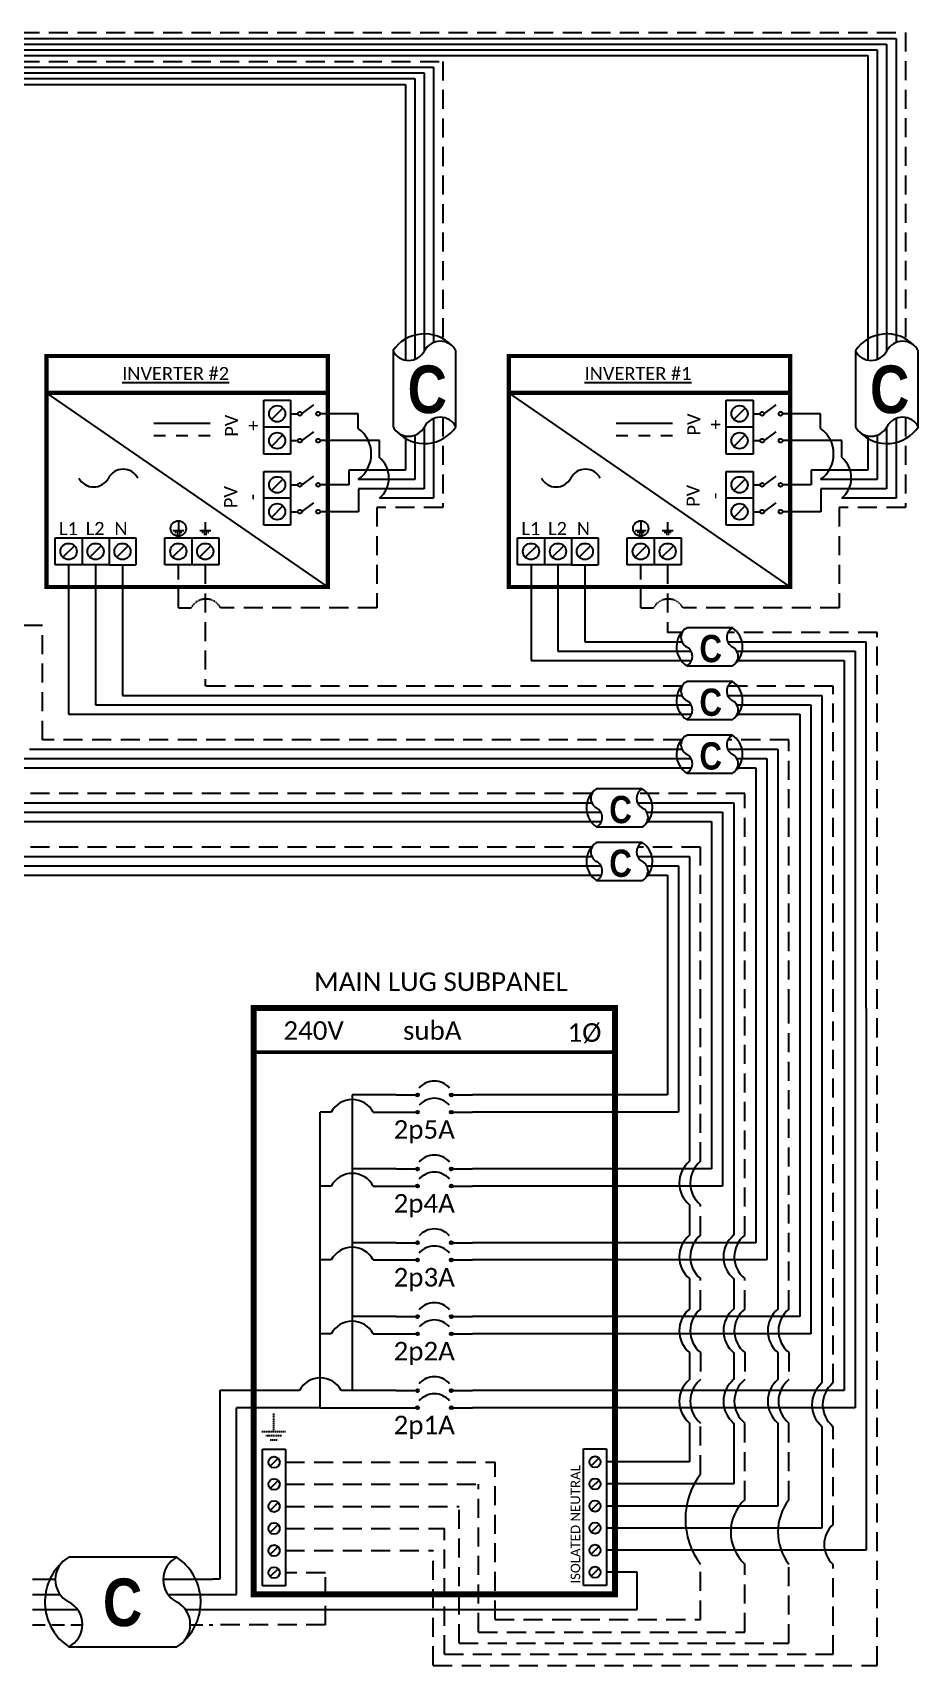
# Model space of a CAD drawing. Header units: feet. Extents: x 10037 to 10656, y 15297 to 15839.
# Drawn here: x 10481.3 to 10655.8, y 15497.3 to 15819 of the extents above; entities that cross this region are included whole.
import ezdxf

# ---------------------------------------------------------------- set-up
doc = ezdxf.new("R2010")
doc.units = ezdxf.units.FT
doc.header["$MEASUREMENT"] = 0
doc.linetypes.add('HIDDEN', pattern=[0.375, 0.25, -0.125])
for name, color, linetype in [('ONE LINE BLOCKS', 7, 'Continuous'), ('TABLES', 7, 'Continuous'), ('TEXT', 7, 'Continuous'), ('Z - TITLEBLOCK TXT', 7, 'Continuous')]:
    doc.layers.add(name, color=color, linetype=linetype)
doc.styles.add('ONE LINE TXT', font='techb___.ttf')
doc.styles.get("Standard").update_dxf_attribs({"font": 'calibri.ttf'})

# ---------------------------------------------------------------- blocks, each defined once
blk = doc.blocks.new('5inverterSub')
at = {"layer": 'ONE LINE BLOCKS', "linetype": 'Continuous'}
h = blk.add_hatch(color=1, dxfattribs=at)
h.dxf.hatch_style = 1
edge = h.paths.add_edge_path()
edge.add_arc((40.28, 104.41), 0.291, 0, 360)
h = blk.add_hatch(color=1, dxfattribs=at)
h.dxf.hatch_style = 1
edge = h.paths.add_edge_path()
edge.add_arc((46.96, 104.41), 0.291, 0, 360)
h = blk.add_hatch(color=1, dxfattribs=at)
h.dxf.hatch_style = 1
edge = h.paths.add_edge_path()
edge.add_arc((40.28, 101.03), 0.291, 0, 360)
h = blk.add_hatch(color=1, dxfattribs=at)
h.dxf.hatch_style = 1
edge = h.paths.add_edge_path()
edge.add_arc((46.96, 101.03), 0.291, 0, 360)
h = blk.add_hatch(color=1, dxfattribs=at)
h.dxf.hatch_style = 1
edge = h.paths.add_edge_path()
edge.add_arc((40.28, 89.85), 0.291, 0, 360)
h = blk.add_hatch(color=1, dxfattribs=at)
h.dxf.hatch_style = 1
edge = h.paths.add_edge_path()
edge.add_arc((46.96, 89.85), 0.291, 0, 360)
h = blk.add_hatch(color=1, dxfattribs=at)
h.dxf.hatch_style = 1
edge = h.paths.add_edge_path()
edge.add_arc((40.28, 86.47), 0.291, 0, 360)
h = blk.add_hatch(color=1, dxfattribs=at)
h.dxf.hatch_style = 1
edge = h.paths.add_edge_path()
edge.add_arc((46.96, 86.47), 0.291, 0, 360)
h = blk.add_hatch(color=1, dxfattribs=at)
h.dxf.hatch_style = 1
edge = h.paths.add_edge_path()
edge.add_arc((40.28, 75.29), 0.291, 0, 360)
h = blk.add_hatch(color=1, dxfattribs=at)
h.dxf.hatch_style = 1
edge = h.paths.add_edge_path()
edge.add_arc((46.96, 75.29), 0.291, 0, 360)
h = blk.add_hatch(color=1, dxfattribs=at)
h.dxf.hatch_style = 1
edge = h.paths.add_edge_path()
edge.add_arc((40.28, 71.91), 0.291, 0, 360)
h = blk.add_hatch(color=1, dxfattribs=at)
h.dxf.hatch_style = 1
edge = h.paths.add_edge_path()
edge.add_arc((46.96, 71.91), 0.291, 0, 360)
h = blk.add_hatch(color=1, dxfattribs=at)
h.dxf.hatch_style = 1
edge = h.paths.add_edge_path()
edge.add_arc((40.28, 60.73), 0.291, 0, 360)
h = blk.add_hatch(color=1, dxfattribs=at)
h.dxf.hatch_style = 1
edge = h.paths.add_edge_path()
edge.add_arc((46.96, 60.73), 0.291, 0, 360)
h = blk.add_hatch(color=1, dxfattribs=at)
h.dxf.hatch_style = 1
edge = h.paths.add_edge_path()
edge.add_arc((40.28, 57.35), 0.291, 0, 360)
h = blk.add_hatch(color=1, dxfattribs=at)
h.dxf.hatch_style = 1
edge = h.paths.add_edge_path()
edge.add_arc((46.96, 57.35), 0.291, 0, 360)
h = blk.add_hatch(color=1, dxfattribs=at)
h.dxf.hatch_style = 1
edge = h.paths.add_edge_path()
edge.add_arc((40.28, 46.17), 0.291, 0, 360)
h = blk.add_hatch(color=1, dxfattribs=at)
h.dxf.hatch_style = 1
edge = h.paths.add_edge_path()
edge.add_arc((46.96, 46.17), 0.291, 0, 360)
h = blk.add_hatch(color=1, dxfattribs=at)
h.dxf.hatch_style = 1
edge = h.paths.add_edge_path()
edge.add_arc((40.28, 42.79), 0.291, 0, 360)
h = blk.add_hatch(color=1, dxfattribs=at)
h.dxf.hatch_style = 1
edge = h.paths.add_edge_path()
edge.add_arc((46.96, 42.79), 0.291, 0, 360)
at = {"color": 7, "linetype": 'Continuous'}
for p, q in [((89.54, 121.54), (89.54, 104.41)), ((98.24, 121.54), (98.24, 89.85)), ((106.94, 121.54), (106.94, 75.29)), ((115.64, 121.54), (115.64, 60.73)), ((124.34, 121.54), (124.34, 46.17)), ((36.09, 104.41), (27.43, 104.41)), ((27.43, 104.41), (27.43, 89.85)), ((89.54, 104.41), (51.15, 104.41)), ((36.09, 89.85), (27.43, 89.85)), ((27.43, 89.85), (27.43, 75.29)), ((98.24, 89.85), (51.15, 89.85)), ((36.09, 75.29), (27.43, 75.29)), ((27.43, 75.29), (27.43, 60.73)), ((106.94, 75.29), (51.15, 75.29)), ((36.09, 60.73), (27.43, 60.73)), ((27.43, 60.73), (27.43, 46.17)), ((115.64, 60.73), (51.15, 60.73)), ((17.02, 46.17), (1.34, 46.17)), ((1.34, 46.17), (1.34, 9)), ((36.09, 46.17), (25.26, 46.17)), ((124.34, 46.17), (51.15, 46.17)), ((1.34, 9), (0, 9))]:
    blk.add_line(p, q, dxfattribs=at)
at = {"color": 10, "linetype": 'Continuous'}
for p, q in [((91.71, 121.54), (91.71, 101.03)), ((100.41, 121.54), (100.41, 86.47)), ((109.11, 121.54), (109.11, 71.91)), ((117.81, 121.54), (117.81, 57.35)), ((126.51, 121.54), (126.51, 42.79)), ((21.14, 86.47), (21.14, 101.03)), ((23.31, 101.03), (21.14, 101.03)), ((31.55, 101.03), (36.09, 101.03)), ((91.71, 101.03), (51.15, 101.03)), ((21.14, 71.91), (21.14, 86.47)), ((23.31, 86.47), (21.14, 86.47)), ((31.55, 86.47), (36.09, 86.47)), ((100.41, 86.47), (51.15, 86.47)), ((21.14, 57.35), (21.14, 71.91)), ((23.31, 71.91), (21.14, 71.91)), ((31.55, 71.91), (36.09, 71.91)), ((109.11, 71.91), (51.15, 71.91)), ((21.14, 42.79), (21.14, 57.35)), ((23.31, 57.35), (21.14, 57.35)), ((31.55, 57.35), (36.09, 57.35)), ((117.81, 57.35), (51.15, 57.35)), ((21.14, 42.79), (4.63, 42.79)), ((4.63, 6), (4.63, 42.79)), ((21.14, 42.79), (36.09, 42.79)), ((126.51, 42.79), (51.15, 42.79)), ((0, 6), (4.63, 6))]:
    blk.add_line(p, q, dxfattribs=at)
at = {"color": 253, "linetype": 'Continuous'}
for p, q in [((93.89, 121.54), (93.89, 91.34)), ((102.59, 121.54), (102.59, 76.78)), ((111.29, 121.54), (111.29, 62.22)), ((119.99, 121.54), (119.99, 47.66)), ((128.69, 121.54), (128.69, 14.71)), ((93.89, 82.78), (93.89, 76.78)), ((93.89, 68.22), (93.89, 62.22)), ((102.59, 68.22), (102.59, 62.22)), ((93.89, 53.66), (93.89, 48.33)), ((102.59, 53.66), (102.59, 48.33)), ((111.29, 53.66), (111.29, 48.33)), ((93.89, 39.78), (93.89, 32.11)), ((102.59, 39.78), (102.59, 27.76)), ((111.29, 39.78), (111.29, 23.41)), ((119.99, 39.1), (119.99, 19.06)), ((93.89, 32.11), (77.54, 32.11)), ((102.59, 27.76), (77.54, 27.76)), ((111.29, 23.41), (77.54, 23.41)), ((119.99, 19.06), (77.54, 19.06)), ((128.69, 14.71), (77.54, 14.71)), ((83.55, 10.36), (77.54, 10.36)), ((83.55, 3), (83.55, 10.36)), ((0, 3), (83.55, 3))]:
    blk.add_line(p, q, dxfattribs=at)
at = {"color": 10, "linetype": 'Continuous'}
for centre in [(27.43, 98.87), (27.43, 84.31), (27.43, 69.75), (27.43, 55.19)]:
    blk.add_arc(centre, 4.65, 27.6639, 152.3361, dxfattribs=at)
at = {"color": 253, "linetype": 'Continuous'}
for centre in [(97.46, 87.06), (97.46, 72.5), (106.16, 72.5), (97.46, 57.94), (106.16, 57.94), (114.87, 57.94), (97.46, 44.05), (106.16, 44.05), (114.87, 44.05), (123.57, 43.38)]:
    blk.add_arc(centre, 5.58, 129.9215, 230.0785, dxfattribs=at)
at = {"color": 7, "linetype": 'Continuous'}
blk.add_arc((21.14, 44.01), 4.65, 27.6639, 152.3361, dxfattribs=at)
at = {"layer": 'ONE LINE BLOCKS', "lineweight": 50}
blk.add_line((8.04, 112.83), (79.2, 112.83), dxfattribs=at)
at = {"layer": 'ONE LINE BLOCKS', "lineweight": 50, "const_width": 1.19}
blk.add_lwpolyline([(8.04, 6.01), (8.04, 121.54), (79.2, 121.54), (79.2, 6.01)], close=True, dxfattribs=at)
at = {"layer": 'TEXT', "color": 92, "linetype": 'HIDDEN', "ltscale": 15}
for p, q in [((96.06, 91.34), (96.06, 121.54)), ((104.76, 76.78), (104.76, 121.54)), ((113.46, 62.22), (113.46, 121.54)), ((122.16, 47.66), (122.16, 121.54)), ((130.86, -7.98), (130.86, 121.54)), ((96.06, 76.78), (96.06, 82.78)), ((96.06, 62.22), (96.06, 68.22)), ((104.76, 62.22), (104.76, 68.22)), ((96.06, 53.66), (96.06, 48.33)), ((104.76, 53.66), (104.76, 48.33)), ((113.46, 53.66), (113.46, 48.33)), ((96.06, 29.7), (96.06, 39.78)), ((104.76, 24.66), (104.76, 39.78)), ((113.46, 24.66), (113.46, 39.78)), ((122.16, 19.74), (122.16, 39.1)), ((14.31, 32.04), (55.57, 32.04)), ((55.57, 1.07), (55.57, 32.04)), ((14.31, 27.69), (52.3, 27.69)), ((52.3, -1.41), (52.3, 27.69)), ((14.31, 23.34), (48.52, 23.34)), ((48.52, -3.61), (48.52, 23.34)), ((14.31, 18.99), (45.6, 18.99)), ((45.6, -5.79), (45.6, 18.99)), ((14.31, 14.64), (43.39, 14.64)), ((43.39, -7.98), (43.39, 14.64)), ((22.14, 10.28), (14.31, 10.28)), ((22.14, 0), (22.14, 10.28)), ((96.06, 1.07), (96.06, 11.97)), ((104.76, -1.41), (104.76, 11.97)), ((113.46, -3.61), (113.46, 11.97)), ((122.16, -5.79), (122.16, 11.97)), ((22.14, 0), (0, 0)), ((55.57, 1.07), (96.06, 1.07)), ((52.3, -1.41), (104.76, -1.41)), ((45.6, -5.79), (122.16, -5.79)), ((48.52, -3.61), (113.46, -3.61)), ((43.39, -7.98), (130.86, -7.98))]:
    blk.add_line(p, q, dxfattribs=at)
at = {"layer": 'TEXT', "color": 92, "linetype": 'HIDDEN', "flags": 128}
for points in [[(11.94, 41.63), (11.94, 38.13)], [(9.6, 38.13), (14.28, 38.13)], [(13.47, 37.26), (10.41, 37.26)], [(12.65, 36.39), (11.22, 36.39)]]:
    blk.add_lwpolyline(points, dxfattribs=at)
at = {"layer": 'TEXT', "color": 92, "linetype": 'Continuous', "ltscale": 4}
for centre, radius, start, end in [((99.53, 87.06), 5.51, 129.059, 230.941), ((99.53, 72.5), 5.51, 129.059, 230.941), ((108.23, 72.5), 5.51, 129.059, 230.941), ((99.53, 57.94), 5.51, 129.059, 230.941), ((108.23, 57.94), 5.51, 129.059, 230.941), ((116.93, 57.94), 5.51, 129.059, 230.941), ((99.53, 44.05), 5.51, 129.059, 230.941), ((108.23, 44.05), 5.51, 129.059, 230.941), ((116.93, 44.05), 5.51, 129.059, 230.941), ((125.63, 43.38), 5.51, 129.059, 230.941), ((107.74, 20.83), 14.66, 142.7873, 217.2127), ((110.66, 18.31), 8.66, 132.8846, 227.1154), ((121.72, 18.31), 10.41, 142.4478, 217.5522), ((125.61, 15.85), 5.2, 131.5882, 228.4118)]:
    blk.add_arc(centre, radius, start, end, dxfattribs=at)
at = {"layer": 'Z - TITLEBLOCK TXT', "color": 1, "linetype": 'Continuous'}
for p, q in [((9.77, 7.69), (9.77, 34.63)), ((9.77, 34.63), (14.31, 34.63)), ((14.31, 34.63), (14.31, 7.69)), ((73, 7.76), (73, 34.71)), ((73, 34.71), (77.54, 34.71)), ((77.54, 34.71), (77.54, 7.76)), ((14.31, 7.69), (9.77, 7.69)), ((77.54, 7.76), (73, 7.76))]:
    blk.add_line(p, q, dxfattribs=at)
at = {"layer": 'Z - TITLEBLOCK TXT', "color": 4, "linetype": 'Continuous'}
for p, q in [((12.83, 32.82), (11.25, 31.25)), ((76.06, 32.9), (74.49, 31.32)), ((12.83, 28.47), (11.25, 26.9)), ((76.06, 28.54), (74.49, 26.97)), ((12.83, 24.12), (11.25, 22.55)), ((76.06, 24.19), (74.49, 22.62)), ((12.83, 19.77), (11.25, 18.2)), ((76.06, 19.84), (74.49, 18.27)), ((12.83, 15.42), (11.25, 13.85)), ((76.06, 15.49), (74.49, 13.92)), ((12.83, 11.07), (11.25, 9.5)), ((76.06, 11.14), (74.49, 9.57))]:
    blk.add_line(p, q, dxfattribs=at)
at = {"layer": 'Z - TITLEBLOCK TXT', "color": 1, "linetype": 'Continuous', "flags": 128}
for points in [[(36.09, 104.41), (40.28, 104.41)], [(36.09, 104.41), (40.28, 104.41)], [(46.96, 104.41), (51.15, 104.41)], [(36.09, 101.03), (40.28, 101.03)], [(36.09, 101.03), (40.28, 101.03)], [(46.96, 101.03), (51.15, 101.03)], [(36.09, 89.85), (40.28, 89.85)], [(36.09, 89.85), (40.28, 89.85)], [(46.96, 89.85), (51.15, 89.85)], [(36.09, 86.47), (40.28, 86.47)], [(36.09, 86.47), (40.28, 86.47)], [(46.96, 86.47), (51.15, 86.47)], [(36.09, 75.29), (40.28, 75.29)], [(36.09, 75.29), (40.28, 75.29)], [(46.96, 75.29), (51.15, 75.29)], [(36.09, 71.91), (40.28, 71.91)], [(36.09, 71.91), (40.28, 71.91)], [(46.96, 71.91), (51.15, 71.91)], [(36.09, 60.73), (40.28, 60.73)], [(36.09, 60.73), (40.28, 60.73)], [(46.96, 60.73), (51.15, 60.73)], [(36.09, 57.35), (40.28, 57.35)], [(36.09, 57.35), (40.28, 57.35)], [(46.96, 57.35), (51.15, 57.35)], [(36.09, 46.17), (40.28, 46.17)], [(36.09, 46.17), (40.28, 46.17)], [(46.96, 46.17), (51.15, 46.17)], [(36.09, 42.79), (40.28, 42.79)], [(36.09, 42.79), (40.28, 42.79)], [(46.96, 42.79), (51.15, 42.79)]]:
    blk.add_lwpolyline(points, dxfattribs=at)
at = {"layer": 'Z - TITLEBLOCK TXT', "color": 1, "linetype": 'Continuous'}
for centre in [(40.28, 104.41), (46.96, 104.41), (40.28, 101.03), (46.96, 101.03), (40.28, 89.85), (46.96, 89.85), (40.28, 86.47), (46.96, 86.47), (40.28, 75.29), (46.96, 75.29), (40.28, 71.91), (46.96, 71.91), (40.28, 60.73), (46.96, 60.73), (40.28, 57.35), (46.96, 57.35), (40.28, 46.17), (46.96, 46.17), (40.28, 42.79), (46.96, 42.79)]:
    blk.add_circle(centre, 0.291, dxfattribs=at)
at = {"layer": 'Z - TITLEBLOCK TXT', "color": 4, "linetype": 'Continuous'}
for centre in [(12.04, 32.04), (75.27, 32.11), (12.04, 27.69), (75.27, 27.76), (12.04, 23.34), (75.27, 23.41), (12.04, 18.99), (75.27, 19.06), (12.04, 14.64), (75.27, 14.71), (12.04, 10.28), (75.27, 10.36)]:
    blk.add_circle(centre, 1.11, dxfattribs=at)
at = {"layer": 'Z - TITLEBLOCK TXT', "color": 1, "linetype": 'Continuous'}
for centre in [(43.62, 103.21), (43.62, 99.83), (43.62, 88.65), (43.62, 85.27), (43.62, 74.09), (43.62, 70.71), (43.62, 59.53), (43.62, 56.15), (43.62, 44.97), (43.62, 41.59)]:
    blk.add_arc(centre, 3.93, 40.3392, 139.6608, dxfattribs=at)
at = {"layer": 'TABLES', "color": 1, "linetype": 'Continuous'}
for s, p in [('2p5A', (35.59, 95.79)), ('2p4A', (35.59, 81.23)), ('2p3A', (35.59, 66.67)), ('2p2A', (35.59, 52.11)), ('2p1A', (35.59, 37.55))]:
    blk.add_text(s, height=3.658, dxfattribs=at).set_placement(p)
at = {"layer": 'TABLES', "color": 4, "linetype": 'Continuous'}
blk.add_text('ISOLATED NEUTRAL', height=1.8743, rotation=90, dxfattribs=at).set_placement((72.35, 8.12))
at = {"layer": 'TEXT', "color": 1, "attachment_point": 5}
for s, width, gutter_width, insert, char_height in [('MAIN LUG SUBPANEL ', 62.3984, 7.17, (44.9, 126.71), 3.6576), ('subA', 0.1481, 0.75, (43.21, 117.09), 3.658), ('240V', 0.1481, 0.75, (19.83, 117.09), 3.658), ('1Ø', 0.1481, 0.75, (73.19, 116.58), 3.658)]:
    blk.add_mtext_dynamic_manual_height_columns(s, width=width, gutter_width=gutter_width, heights=[0], dxfattribs=dict(at, insert=insert, char_height=char_height))
blk = doc.blocks.new('*U22')
at = {"color": 7, "linetype": 'Continuous'}
for p, q in [((-7.14, 13.31), (-28.39, 13.31)), ((-28.39, -4.31), (-7.14, -4.31))]:
    blk.add_line(p, q, dxfattribs=at)
at = {"color": 7}
for p, q in [((-35.53, 9), (-31.05, 9)), ((-9.81, 9), (0, 9))]:
    blk.add_line(p, q, dxfattribs=at)
at = {"color": 10}
for p, q in [((-35.53, 6), (-30.11, 6)), ((-8.87, 6), (0, 6))]:
    blk.add_line(p, q, dxfattribs=at)
at = {"color": 253}
for p, q in [((-35.53, 3), (-26.66, 3)), ((-5.41, 3), (0, 3))]:
    blk.add_line(p, q, dxfattribs=at)
at = {"color": 92, "linetype": 'HIDDEN', "ltscale": 10}
for p, q in [((-4.48, 0), (0, 0)), ((-35.53, 0), (-25.72, 0))]:
    blk.add_line(p, q, dxfattribs=at)
at = {"linetype": 'Continuous'}
for centre, start, end in [((-26.08, 8.91), 117.6639, 242.3361), ((-4.83, 8.91), 117.6639, 242.3361), ((-30.7, 0.09), 297.6639, 62.3361), ((-9.45, 0.09), 297.6639, 62.3361)]:
    blk.add_arc(centre, 4.98, start, end, dxfattribs=at)
at = {"color": 7, "linetype": 'Continuous'}
for centre, start, end in [((-12.99, 4.5), 313.9732, 56.4265), ((-22.54, 4.5), 133.9732, 236.4265)]:
    blk.add_arc(centre, 10.58, start, end, dxfattribs=at)

msp = doc.modelspace()

# ---------------------------------------------------------------- linework, layer by layer
at = {"color": 92, "linetype": 'HIDDEN', "ltscale": 15}
for p, q in [((10366.38, 15819.02), (10653.25, 15819.02)), ((10653.25, 15819.02), (10653.25, 15758.15)), ((10366.38, 15813.36), (10562.15, 15813.36)), ((10562.15, 15813.36), (10562.15, 15758.15)), ((10562.15, 15743.2), (10562.15, 15725.43)), ((10653.25, 15743.2), (10653.25, 15725.43)), ((10562.15, 15725.43), (10549.13, 15725.43)), ((10549.13, 15725.43), (10549.13, 15705.66)), ((10653.25, 15725.43), (10640.23, 15725.43)), ((10640.23, 15725.43), (10640.23, 15705.66)), ((10510.01, 15705.66), (10510.01, 15714.13)), ((10515.31, 15714.13), (10515.31, 15690.25)), ((10601.11, 15705.66), (10601.11, 15714.13)), ((10606.41, 15714.13), (10606.41, 15700.83)), ((10510.01, 15705.66), (10512.54, 15705.66)), ((10549.13, 15705.66), (10518.34, 15705.66)), ((10601.11, 15705.66), (10603.64, 15705.66)), ((10640.23, 15705.66), (10609.44, 15705.66)), ((10483.25, 15702.19), (10424.21, 15702.19)), ((10483.25, 15679.68), (10483.25, 15702.19)), ((10609.27, 15700.83), (10606.41, 15700.83)), ((10647.7, 15700.83), (10618.28, 15700.83)), ((10647.7, 15626.8), (10647.7, 15700.83)), ((10609.27, 15690.25), (10515.31, 15690.25)), ((10639, 15690.25), (10618.28, 15690.25)), ((10639, 15626.8), (10639, 15690.25)), ((10609.27, 15679.68), (10483.25, 15679.68)), ((10630.3, 15679.68), (10618.28, 15679.68)), ((10630.3, 15626.8), (10630.3, 15679.68)), ((10591.51, 15669.1), (10473.34, 15669.1)), ((10621.6, 15669.1), (10600.53, 15669.1)), ((10621.6, 15626.8), (10621.6, 15669.1)), ((10591.51, 15658.53), (10463.62, 15658.53)), ((10612.9, 15658.53), (10600.53, 15658.53)), ((10612.9, 15626.8), (10612.9, 15658.53))]:
    msp.add_line(p, q, dxfattribs=at)
at = {"color": 10, "linetype": 'Continuous'}
for p, q in [((10366.38, 15817.88), (10651.41, 15817.88)), ((10651.41, 15817.88), (10651.41, 15757.95)), ((10366.38, 15815.62), (10647.72, 15815.62)), ((10647.72, 15815.62), (10647.72, 15754.66)), ((10366.38, 15812.23), (10560.31, 15812.23)), ((10366.38, 15809.97), (10556.62, 15809.96)), ((10556.62, 15809.96), (10556.62, 15754.66)), ((10560.31, 15812.23), (10560.31, 15757.95)), ((10545.44, 15743.92), (10537.95, 15743.92)), ((10545.44, 15741.03), (10545.44, 15743.92)), ((10560.31, 15742.99), (10560.31, 15727.27)), ((10636.54, 15743.92), (10629.05, 15743.92)), ((10636.54, 15741.03), (10636.54, 15743.92)), ((10651.41, 15742.99), (10651.41, 15727.27)), ((10556.62, 15739.71), (10556.62, 15730.96)), ((10647.72, 15739.71), (10647.72, 15730.96)), ((10549.63, 15738.62), (10537.95, 15738.62)), ((10549.63, 15735.3), (10549.63, 15738.62)), ((10640.73, 15738.62), (10629.05, 15738.62)), ((10640.73, 15735.3), (10640.73, 15738.62)), ((10556.62, 15730.96), (10545.44, 15730.96)), ((10647.72, 15730.96), (10636.54, 15730.96)), ((10560.31, 15727.27), (10549.63, 15727.27)), ((10651.41, 15727.27), (10640.73, 15727.27)), ((10493.7, 15714.13), (10493.7, 15686.55)), ((10584.8, 15714.13), (10584.8, 15697.12)), ((10584.8, 15697.12), (10611.03, 15697.12)), ((10620.05, 15697.12), (10643.35, 15697.12)), ((10643.35, 15697.12), (10643.35, 15626.8)), ((10493.7, 15686.55), (10611.03, 15686.55)), ((10620.05, 15686.55), (10634.65, 15686.55)), ((10634.65, 15686.55), (10634.65, 15626.8)), ((10477.83, 15675.97), (10611.03, 15675.97)), ((10620.05, 15675.97), (10625.95, 15675.97)), ((10625.95, 15675.97), (10625.95, 15626.8)), ((10467.92, 15665.4), (10593.27, 15665.4)), ((10602.29, 15665.4), (10617.25, 15665.4)), ((10617.25, 15665.4), (10617.25, 15626.8)), ((10458.2, 15654.82), (10593.27, 15654.82)), ((10602.29, 15654.82), (10608.55, 15654.82)), ((10608.55, 15654.82), (10608.55, 15626.8))]:
    msp.add_line(p, q, dxfattribs=at)
at = {"color": 7, "linetype": 'Continuous'}
for p, q in [((10366.38, 15816.75), (10649.56, 15816.75)), ((10649.56, 15816.75), (10649.56, 15756.25)), ((10366.38, 15814.49), (10645.87, 15814.49)), ((10645.87, 15814.49), (10645.87, 15754.5)), ((10366.38, 15811.1), (10558.46, 15811.1)), ((10558.46, 15811.1), (10558.46, 15756.25)), ((10366.38, 15808.83), (10554.77, 15808.83)), ((10554.77, 15808.83), (10554.77, 15754.5)), ((10552.3, 15756.32), (10552.3, 15741.37)), ((10564.7, 15741.37), (10564.7, 15756.32)), ((10643.4, 15756.32), (10643.4, 15741.37)), ((10655.8, 15741.37), (10655.8, 15756.32)), ((10539.46, 15709.79), (10484.02, 15748.06)), ((10630.56, 15709.79), (10575.12, 15748.06)), ((10516.27, 15742), (10505.17, 15742)), ((10507.49, 15739.6), (10505.17, 15739.6)), ((10511.88, 15739.6), (10509.56, 15739.6)), ((10516.27, 15739.6), (10513.95, 15739.6)), ((10554.77, 15739.55), (10554.77, 15732.81)), ((10558.46, 15741.29), (10558.46, 15729.12)), ((10607.37, 15742), (10596.27, 15742)), ((10598.59, 15739.6), (10596.27, 15739.6)), ((10602.98, 15739.6), (10600.66, 15739.6)), ((10607.37, 15739.6), (10605.05, 15739.6)), ((10645.87, 15739.55), (10645.87, 15732.81)), ((10649.56, 15741.29), (10649.56, 15729.12)), ((10554.77, 15732.81), (10543.62, 15732.81)), ((10543.62, 15732.81), (10543.62, 15729.92)), ((10645.87, 15732.81), (10634.72, 15732.81)), ((10634.72, 15732.81), (10634.72, 15729.92)), ((10543.62, 15729.92), (10537.95, 15729.92)), ((10634.72, 15729.92), (10629.05, 15729.92)), ((10558.46, 15729.12), (10545.47, 15729.12)), ((10545.47, 15729.12), (10545.47, 15724.62)), ((10649.56, 15729.12), (10636.57, 15729.12)), ((10636.57, 15729.12), (10636.57, 15724.62)), ((10545.47, 15724.62), (10537.95, 15724.62)), ((10636.57, 15724.62), (10629.05, 15724.62)), ((10488.39, 15714.13), (10488.39, 15684.7)), ((10579.49, 15714.13), (10579.49, 15695.27)), ((10619.18, 15701.72), (10610.16, 15701.72)), ((10579.49, 15695.27), (10611.12, 15695.27)), ((10610.16, 15694.24), (10619.18, 15694.24)), ((10620.14, 15695.27), (10641.17, 15695.27)), ((10641.17, 15695.27), (10641.17, 15626.8)), ((10619.18, 15691.14), (10610.16, 15691.14)), ((10488.39, 15684.7), (10611.12, 15684.7)), ((10620.14, 15684.7), (10632.47, 15684.7)), ((10632.47, 15684.7), (10632.47, 15626.8)), ((10610.16, 15683.66), (10619.18, 15683.66)), ((10619.18, 15680.57), (10610.16, 15680.57)), ((10475.56, 15674.12), (10611.12, 15674.12)), ((10610.16, 15673.09), (10619.18, 15673.09)), ((10620.14, 15674.12), (10623.77, 15674.12)), ((10623.77, 15674.12), (10623.77, 15626.8)), ((10601.42, 15669.99), (10592.4, 15669.99)), ((10465.65, 15663.55), (10593.36, 15663.55)), ((10592.4, 15662.51), (10601.42, 15662.51)), ((10602.38, 15663.55), (10615.07, 15663.55)), ((10615.07, 15663.55), (10615.07, 15626.8)), ((10601.42, 15659.42), (10592.4, 15659.42)), ((10455.93, 15652.97), (10593.36, 15652.97)), ((10602.38, 15652.97), (10606.37, 15652.97)), ((10606.37, 15652.97), (10606.37, 15626.8)), ((10592.4, 15651.94), (10601.42, 15651.94))]:
    msp.add_line(p, q, dxfattribs=at)
at = {"color": 1, "linetype": 'Continuous'}
for p, q in [((10526.82, 15735.97), (10526.82, 15746.57)), ((10526.82, 15746.57), (10532.13, 15746.57)), ((10526.82, 15735.97), (10526.82, 15746.57)), ((10532.13, 15746.57), (10532.13, 15735.97)), ((10532.13, 15746.57), (10532.13, 15741.27)), ((10536.65, 15745.65), (10534.35, 15743.94)), ((10617.92, 15735.97), (10617.92, 15746.57)), ((10617.92, 15746.57), (10623.23, 15746.57)), ((10617.92, 15735.97), (10617.92, 15746.57)), ((10623.23, 15746.57), (10623.23, 15735.97)), ((10623.23, 15746.57), (10623.23, 15741.27)), ((10627.75, 15745.65), (10625.45, 15743.94)), ((10532.13, 15743.92), (10533.56, 15743.92)), ((10623.23, 15743.92), (10624.66, 15743.92)), ((10532.13, 15741.27), (10526.82, 15741.27)), ((10536.65, 15740.35), (10534.35, 15738.63)), ((10623.23, 15741.27), (10617.92, 15741.27)), ((10627.75, 15740.35), (10625.45, 15738.63)), ((10532.13, 15735.97), (10526.82, 15735.97)), ((10532.13, 15738.62), (10533.56, 15738.62)), ((10623.23, 15735.97), (10617.92, 15735.97)), ((10623.23, 15738.62), (10624.66, 15738.62)), ((10526.82, 15721.96), (10526.82, 15732.57)), ((10526.82, 15732.57), (10532.13, 15732.57)), ((10532.13, 15732.57), (10532.13, 15727.27)), ((10617.92, 15721.96), (10617.92, 15732.57)), ((10617.92, 15732.57), (10623.23, 15732.57)), ((10623.23, 15732.57), (10623.23, 15727.27)), ((10532.13, 15729.92), (10533.56, 15729.92)), ((10536.65, 15731.65), (10534.35, 15729.93)), ((10623.23, 15729.92), (10624.66, 15729.92)), ((10627.75, 15731.65), (10625.45, 15729.93)), ((10532.13, 15727.27), (10526.82, 15727.27)), ((10532.13, 15727.27), (10532.13, 15721.96)), ((10536.65, 15726.35), (10534.35, 15724.63)), ((10623.23, 15727.27), (10617.92, 15727.27)), ((10623.23, 15727.27), (10623.23, 15721.96)), ((10627.75, 15726.35), (10625.45, 15724.63)), ((10532.13, 15724.62), (10533.56, 15724.62)), ((10623.23, 15724.62), (10624.66, 15724.62)), ((10532.13, 15721.96), (10526.82, 15721.96)), ((10623.23, 15721.96), (10617.92, 15721.96)), ((10485.74, 15719.44), (10496.35, 15719.44)), ((10485.74, 15714.13), (10485.74, 15719.44)), ((10485.74, 15719.44), (10491.05, 15719.44)), ((10491.05, 15719.44), (10491.05, 15714.13)), ((10496.35, 15719.44), (10496.35, 15714.13)), ((10496.35, 15719.44), (10501.65, 15719.44)), ((10501.65, 15719.44), (10501.65, 15714.13)), ((10507.36, 15719.44), (10517.96, 15719.44)), ((10507.36, 15714.13), (10507.36, 15719.44)), ((10507.36, 15719.44), (10512.66, 15719.44)), ((10512.66, 15719.44), (10512.66, 15714.13)), ((10517.96, 15719.44), (10517.96, 15714.13)), ((10576.84, 15719.44), (10587.45, 15719.44)), ((10576.84, 15714.13), (10576.84, 15719.44)), ((10576.84, 15719.44), (10582.15, 15719.44)), ((10582.15, 15719.44), (10582.15, 15714.13)), ((10587.45, 15719.44), (10587.45, 15714.13)), ((10587.45, 15719.44), (10592.75, 15719.44)), ((10592.75, 15719.44), (10592.75, 15714.13)), ((10598.46, 15719.44), (10609.06, 15719.44)), ((10598.46, 15714.13), (10598.46, 15719.44)), ((10598.46, 15719.44), (10603.76, 15719.44)), ((10603.76, 15719.44), (10603.76, 15714.13)), ((10609.06, 15719.44), (10609.06, 15714.13)), ((10496.35, 15714.13), (10485.74, 15714.13)), ((10496.35, 15714.13), (10501.65, 15714.13)), ((10517.96, 15714.13), (10507.36, 15714.13)), ((10587.45, 15714.13), (10576.84, 15714.13)), ((10587.45, 15714.13), (10592.75, 15714.13)), ((10609.06, 15714.13), (10598.46, 15714.13))]:
    msp.add_line(p, q, dxfattribs=at)
at = {"color": 4, "linetype": 'Continuous'}
for p, q in [((10530.61, 15745.05), (10528.34, 15742.79)), ((10621.71, 15745.05), (10619.44, 15742.79)), ((10530.61, 15739.75), (10528.34, 15737.49)), ((10621.71, 15739.75), (10619.44, 15737.49)), ((10530.61, 15731.05), (10528.34, 15728.79)), ((10621.71, 15731.05), (10619.44, 15728.79)), ((10530.61, 15725.75), (10528.34, 15723.48)), ((10621.71, 15725.75), (10619.44, 15723.48)), ((10489.53, 15717.91), (10487.26, 15715.65)), ((10494.83, 15717.91), (10492.57, 15715.65)), ((10500.13, 15717.91), (10497.87, 15715.65)), ((10511.14, 15717.91), (10508.88, 15715.65)), ((10516.44, 15717.91), (10514.18, 15715.65)), ((10580.63, 15717.91), (10578.36, 15715.65)), ((10585.93, 15717.91), (10583.67, 15715.65)), ((10591.23, 15717.91), (10588.97, 15715.65)), ((10602.24, 15717.91), (10599.98, 15715.65)), ((10607.54, 15717.91), (10605.28, 15715.65))]:
    msp.add_line(p, q, dxfattribs=at)
at = {"color": 253, "linetype": 'Continuous'}
for p, q in [((10499, 15714.13), (10499, 15688.4)), ((10590.1, 15714.13), (10590.1, 15698.97)), ((10590.1, 15698.97), (10609.21, 15698.97)), ((10618.23, 15698.97), (10645.52, 15698.97)), ((10645.52, 15626.8), (10645.52, 15698.97)), ((10499, 15688.4), (10609.21, 15688.4)), ((10618.23, 15688.4), (10636.82, 15688.4)), ((10636.82, 15688.4), (10636.82, 15626.8)), ((10480.68, 15677.83), (10609.21, 15677.83)), ((10618.23, 15677.83), (10628.12, 15677.83)), ((10628.12, 15677.83), (10628.12, 15626.8)), ((10470.78, 15667.25), (10591.46, 15667.25)), ((10600.48, 15667.25), (10619.42, 15667.25)), ((10619.42, 15667.25), (10619.42, 15626.8)), ((10461.05, 15656.68), (10591.46, 15656.68)), ((10600.48, 15656.68), (10610.72, 15656.68)), ((10610.72, 15656.68), (10610.72, 15626.8)), ((10621.6, 15656.68), (10621.67, 15656.68))]:
    msp.add_line(p, q, dxfattribs=at)
at = {"lineweight": 50, "const_width": 0.834}
for points in [[(10484.02, 15709.79), (10484.02, 15755.3), (10539.46, 15755.3), (10539.46, 15709.79)], [(10484.02, 15748.06), (10484.02, 15755.3), (10539.46, 15755.3), (10539.46, 15748.06)], [(10575.12, 15709.79), (10575.12, 15755.3), (10630.56, 15755.3), (10630.56, 15709.79)], [(10575.12, 15748.06), (10575.12, 15755.3), (10630.56, 15755.3), (10630.56, 15748.06)]]:
    msp.add_lwpolyline(points, close=True, dxfattribs=at)
at = {"color": 92, "linetype": 'Continuous', "flags": 128}
for points in [[(10508.92, 15720.92), (10511.09, 15720.92)], [(10510.01, 15722.54), (10510.01, 15720.92)], [(10514.23, 15720.92), (10516.39, 15720.92)], [(10515.31, 15722.54), (10515.31, 15720.92)], [(10600.02, 15720.92), (10602.19, 15720.92)], [(10601.81, 15720.52), (10600.4, 15720.52)], [(10601.11, 15722.54), (10601.11, 15720.92)], [(10605.33, 15720.92), (10607.49, 15720.92)], [(10607.12, 15720.52), (10605.7, 15720.52)], [(10606.41, 15722.54), (10606.41, 15720.92)]]:
    msp.add_lwpolyline(points, dxfattribs=at)
at = {"color": 92, "linetype": 'HIDDEN', "flags": 128}
for points in [[(10510.71, 15720.52), (10509.3, 15720.52)], [(10510.34, 15720.12), (10509.67, 15720.12)], [(10516.02, 15720.52), (10514.6, 15720.52)], [(10515.64, 15720.12), (10514.98, 15720.12)], [(10601.44, 15720.12), (10600.77, 15720.12)], [(10606.74, 15720.12), (10606.08, 15720.12)]]:
    msp.add_lwpolyline(points, dxfattribs=at)
at = {"color": 4, "linetype": 'Continuous'}
for centre in [(10529.48, 15743.92), (10620.58, 15743.92), (10529.48, 15738.62), (10620.58, 15738.62), (10529.48, 15729.92), (10620.58, 15729.92), (10529.48, 15724.62), (10620.58, 15724.62), (10488.39, 15716.78), (10493.7, 15716.78), (10499, 15716.78), (10510.01, 15716.78), (10515.31, 15716.78), (10579.49, 15716.78), (10584.8, 15716.78), (10590.1, 15716.78), (10601.11, 15716.78), (10606.41, 15716.78)]:
    msp.add_circle(centre, 1.6, dxfattribs=at)
at = {"color": 1, "linetype": 'Continuous'}
for centre in [(10533.94, 15743.92), (10537.57, 15743.92), (10625.04, 15743.92), (10628.67, 15743.92), (10533.94, 15738.62), (10537.57, 15738.62), (10625.04, 15738.62), (10628.67, 15738.62), (10533.94, 15729.92), (10537.57, 15729.92), (10625.04, 15729.92), (10628.67, 15729.92), (10533.94, 15724.62), (10537.57, 15724.62), (10625.04, 15724.62), (10628.67, 15724.62)]:
    msp.add_circle(centre, 0.381, dxfattribs=at)
at = {"color": 92, "linetype": 'Continuous'}
for centre in [(10510.01, 15721.31), (10601.11, 15721.31)]:
    msp.add_circle(centre, 1.52, dxfattribs=at)
at = {"color": 7, "linetype": 'Continuous'}
for centre, radius, start, end in [((10558.5, 15752.2), 7.45, 43.9732, 146.4265), ((10649.6, 15752.2), 7.45, 43.9732, 146.4265), ((10558.5, 15745.48), 7.45, 223.9732, 326.4265), ((10649.6, 15745.48), 7.45, 223.9732, 326.4265), ((10612.64, 15697.98), 4.49, 133.9732, 236.4265), ((10616.69, 15697.98), 4.49, 313.9732, 56.4265), ((10612.64, 15687.4), 4.49, 133.9732, 236.4265), ((10616.69, 15687.4), 4.49, 313.9732, 56.4265), ((10612.64, 15676.83), 4.49, 133.9732, 236.4265), ((10616.69, 15676.83), 4.49, 313.9732, 56.4265), ((10594.88, 15666.25), 4.49, 133.9732, 236.4265), ((10598.93, 15666.25), 4.49, 313.9732, 56.4265), ((10594.88, 15655.68), 4.49, 133.9732, 236.4265), ((10598.93, 15655.68), 4.49, 313.9732, 56.4265)]:
    msp.add_arc(centre, radius, start, end, dxfattribs=at)
at = {"linetype": 'Continuous'}
for centre, radius, start, end in [((10561.6, 15754.69), 3.5, 27.6639, 152.3361), ((10652.7, 15754.69), 3.5, 27.6639, 152.3361), ((10555.4, 15757.94), 3.5, 207.6639, 332.3361), ((10646.5, 15757.94), 3.5, 207.6639, 332.3361), ((10561.6, 15739.74), 3.5, 27.6639, 152.3361), ((10652.7, 15739.74), 3.5, 27.6639, 152.3361), ((10555.4, 15742.99), 3.5, 207.6639, 332.3361), ((10646.5, 15742.99), 3.5, 207.6639, 332.3361), ((10499.13, 15729.72), 3.27, 27.6639, 152.3361), ((10590.23, 15729.72), 3.27, 27.6639, 152.3361), ((10493.33, 15732.76), 3.27, 207.6639, 332.3361), ((10584.43, 15732.76), 3.27, 207.6639, 332.3361), ((10611.14, 15699.85), 2.11, 117.6639, 242.3361), ((10620.16, 15699.85), 2.11, 117.6639, 242.3361), ((10609.18, 15696.11), 2.11, 297.6639, 62.3361), ((10618.19, 15696.11), 2.11, 297.6639, 62.3361), ((10611.14, 15689.27), 2.11, 117.6639, 242.3361), ((10620.16, 15689.27), 2.11, 117.6639, 242.3361), ((10609.18, 15685.53), 2.11, 297.6639, 62.3361), ((10618.19, 15685.53), 2.11, 297.6639, 62.3361), ((10611.14, 15678.7), 2.11, 117.6639, 242.3361), ((10620.16, 15678.7), 2.11, 117.6639, 242.3361), ((10609.18, 15674.96), 2.11, 297.6639, 62.3361), ((10618.19, 15674.96), 2.11, 297.6639, 62.3361), ((10593.38, 15668.12), 2.11, 117.6639, 242.3361), ((10602.4, 15668.12), 2.11, 117.6639, 242.3361), ((10591.42, 15664.38), 2.11, 297.6639, 62.3361), ((10600.44, 15664.38), 2.11, 297.6639, 62.3361), ((10593.38, 15657.55), 2.11, 117.6639, 242.3361), ((10602.4, 15657.55), 2.11, 117.6639, 242.3361), ((10591.42, 15653.81), 2.11, 297.6639, 62.3361), ((10600.44, 15653.81), 2.11, 297.6639, 62.3361)]:
    msp.add_arc(centre, radius, start, end, dxfattribs=at)
at = {"color": 10, "linetype": 'Continuous'}
for centre, radius, start, end in [((10541.82, 15736), 6.2, 305.6505, 54.3495), ((10632.92, 15736), 6.2, 305.6505, 54.3495), ((10546.27, 15731.28), 5.23, 309.9338, 50.0662), ((10637.37, 15731.28), 5.23, 309.9338, 50.0662)]:
    msp.add_arc(centre, radius, start, end, dxfattribs=at)
at = {"color": 92, "linetype": 'HIDDEN', "ltscale": 0.3}
for centre in [(10515.44, 15704.14), (10606.54, 15704.14)]:
    msp.add_arc(centre, 3.27, 27.6639, 152.3361, dxfattribs=at)

# ---------------------------------------------------------------- block references
at = {"color": 7}
for name in ['5inverterSub', '*U22']:
    msp.add_blockref(name, (10516.83, 15505.27), dxfattribs=at)

# ---------------------------------------------------------------- texts
at = {"color": 1, "linetype": 'Continuous'}
for s, p in [('%%UINVERTER #2', (10498.95, 15750.56)), ('%%UINVERTER #1', (10590.05, 15750.56))]:
    msp.add_text(s, height=2.5744, dxfattribs=at).set_placement(p)
at = {"color": 1, "linetype": 'Continuous', "attachment_point": 1, "style": 'ONE LINE TXT'}
for insert, char_height in [((10555.17, 15753.43), 9.3833), ((10646.27, 15753.43), 9.3833), ((10612.68, 15700.33), 5.3651), ((10612.68, 15689.76), 5.3651), ((10612.68, 15679.18), 5.3651), ((10594.92, 15668.61), 5.3651), ((10594.92, 15658.03), 5.3651), ((10495.14, 15514.4), 9.3833)]:
    msp.add_mtext_dynamic_manual_height_columns('{\\W1;\\C256;C}', width=0.1385, gutter_width=2.13, heights=[0], dxfattribs=dict(at, insert=insert, char_height=char_height))
at = {"color": 1, "char_height": 2.574, "attachment_point": 5, "rotation": 90}
for s, width, insert in [('PV +', 2.8378, (10522.62, 15741.56)), ('PV +', 2.8378, (10613.72, 15741.8)), ('PV -', 2.8013, (10522.46, 15727.5)), ('PV -', 2.8013, (10613.56, 15727.74))]:
    msp.add_mtext_dynamic_manual_height_columns(s, width=width, gutter_width=0.75, heights=[0], dxfattribs=dict(at, insert=insert))
at = {"color": 1, "attachment_point": 5}
for s, insert, char_height in [('L1', (10488.35, 15721.29), 2.574), ('L2', (10493.61, 15721.31), 2.574), ('N', (10498.71, 15721.28), 2.57), ('L1', (10579.45, 15721.29), 2.574), ('L2', (10584.71, 15721.31), 2.574), ('N', (10589.81, 15721.28), 2.57)]:
    msp.add_mtext_dynamic_manual_height_columns(s, width=0.1481, gutter_width=0.75, heights=[0], dxfattribs=dict(at, insert=insert, char_height=char_height))

doc.saveas('drawing.dxf')
